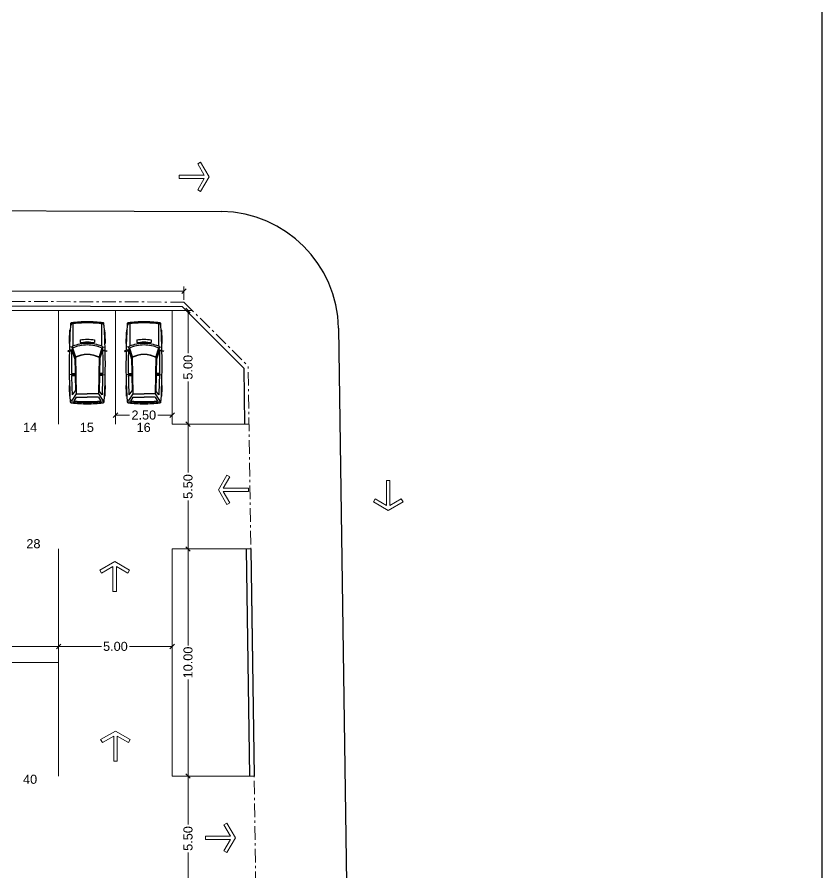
# Model space of a CAD drawing. Header units: inches. Extents: x 2 to 182, y -26 to 193.
# Drawn here: x 146.47 to 181.91, y 107.4 to 145.08 of the extents above; entities that cross this region are included whole.
import ezdxf

# ---------------------------------------------------------------- set-up
doc = ezdxf.new("R2010")
doc.units = ezdxf.units.IN
doc.header["$MEASUREMENT"] = 0
doc.linetypes.add('ACAD_ISO10W100', pattern=[18, 12, -3, 0, -3])
for name, color, linetype, lineweight in [('01 eje', 30, 'ACAD_ISO10W100', 9), ('L COTAS', 1, 'Continuous', 9), ('l gris', 9, 'Continuous', 5)]:
    doc.layers.add(name, color=color, linetype=linetype, lineweight=lineweight)
for name, color, linetype in [('AUTOS', 9, 'Continuous'), ('l muro', 5, 'Continuous'), ('piso', 52, 'Continuous')]:
    doc.layers.add(name, color=color, linetype=linetype)
doc.styles.add('2mm para 1.100', font='ARIAL.TTF')
doc.styles.add('3mm para 1.100', font='ARIAL.TTF')
doc.dimstyles.new('cotas 1.100', dxfattribs={"dimscale": 2, "dimtxt": 0.2, "dimasz": 0.1, "dimexe": 0.1, "dimexo": 0.05, "dimgap": 0.05, "dimtad": 0, "dimzin": 0, "dimdsep": 46, "dimtxsty": '2mm para 1.100', "dimblk": 'OBLIQUE', "dimcen": 0.09, "dimclrd": 256, "dimclre": 256, "dimclrt": 256, "dimaunit": 1, "dimadec": 3, "dimazin": 0, "dimtfac": 1, "dimtofl": 0, "dimtmove": 2, "dimatfit": 3, "dimfxl": 0, "dimtolj": 1, "dimtzin": 0, "dimlwd": -1, "dimlwe": -1, "dimarcsym": 0})

# ---------------------------------------------------------------- blocks, each defined once
blk = doc.blocks.new('terreno1')
at = {"layer": '01 eje', "ltscale": 0.05}
for p, q in [((2899.533, 858.013), (2856.148, 858.17)), ((2904.08, 736.346), (2902.361, 855.185))]:
    blk.add_line(p, q, dxfattribs=at)
blk.add_lwpolyline([(2899.533, 858.013), (2902.361, 855.185)], dxfattribs=at)
at = {"layer": 'piso'}
for points in [[(2854.813, 862.175), (2901.195, 862.007)], [(2906.337, 856.866), (2908.104, 734.713)]]:
    blk.add_lwpolyline(points, dxfattribs=at)
blk.add_arc((2901.095, 856.765), 5.243, 1.0935, 88.9065, dxfattribs=at)
blk = doc.blocks.new('_Oblique')
at = {"color": 0, "linetype": 'ByBlock', "lineweight": -2}
blk.add_line((-0.5, -0.5), (0.5, 0.5), dxfattribs=at)
blk = doc.blocks.new('*D432')
at = {"layer": 'Defpoints', "color": 0}
for p in [(153.298, 111.661), (153.298, 106.161), (153.996, 106.161)]:
    blk.add_point(p, dxfattribs=at)
at = {"layer": 'L COTAS'}
for p, q in [((153.398, 111.661), (154.196, 111.661)), ((153.996, 111.661), (153.996, 109.53)), ((153.996, 106.161), (153.996, 108.292)), ((153.398, 106.161), (154.196, 106.161))]:
    blk.add_line(p, q, dxfattribs=at)
at = {"layer": 'L COTAS', "xscale": 0.2, "yscale": 0.2, "zscale": 0.2}
for p, rotation in [((153.996, 111.661), 90), ((153.996, 106.161), 270)]:
    blk.add_blockref('_Oblique', p, dxfattribs=dict(at, rotation=rotation))
at = {"layer": 'L COTAS', "insert": (153.996, 108.911), "char_height": 0.4, "attachment_point": 5, "rotation": 90, "style": '2mm para 1.100'}
blk.add_mtext('\\A1;5.50', dxfattribs=at)
blk = doc.blocks.new('*D433')
at = {"layer": 'Defpoints', "color": 0}
for p in [(153.298, 121.661), (153.298, 111.661), (153.996, 111.661)]:
    blk.add_point(p, dxfattribs=at)
at = {"layer": 'L COTAS'}
for p, q in [((153.398, 121.661), (154.196, 121.661)), ((153.996, 121.661), (153.996, 117.416)), ((153.996, 111.661), (153.996, 115.905)), ((153.398, 111.661), (154.196, 111.661))]:
    blk.add_line(p, q, dxfattribs=at)
at = {"layer": 'L COTAS', "xscale": 0.2, "yscale": 0.2, "zscale": 0.2}
for p, rotation in [((153.996, 121.661), 90), ((153.996, 111.661), 270)]:
    blk.add_blockref('_Oblique', p, dxfattribs=dict(at, rotation=rotation))
at = {"layer": 'L COTAS', "insert": (153.996, 116.661), "char_height": 0.4, "attachment_point": 5, "rotation": 90, "style": '2mm para 1.100'}
blk.add_mtext('\\A1;10.00', dxfattribs=at)
blk = doc.blocks.new('*D434')
at = {"layer": 'Defpoints', "color": 0}
for p in [(153.298, 127.161), (153.298, 121.661), (153.996, 121.661)]:
    blk.add_point(p, dxfattribs=at)
at = {"layer": 'L COTAS'}
for p, q in [((153.398, 127.161), (154.196, 127.161)), ((153.996, 127.161), (153.996, 125.03)), ((153.996, 121.661), (153.996, 123.792)), ((153.398, 121.661), (154.196, 121.661))]:
    blk.add_line(p, q, dxfattribs=at)
at = {"layer": 'L COTAS', "xscale": 0.2, "yscale": 0.2, "zscale": 0.2}
for p, rotation in [((153.996, 127.161), 90), ((153.996, 121.661), 270)]:
    blk.add_blockref('_Oblique', p, dxfattribs=dict(at, rotation=rotation))
at = {"layer": 'L COTAS', "insert": (153.996, 124.411), "char_height": 0.4, "attachment_point": 5, "rotation": 90, "style": '2mm para 1.100'}
blk.add_mtext('\\A1;5.50', dxfattribs=at)
blk = doc.blocks.new('*D435')
at = {"layer": 'Defpoints', "color": 0}
for p in [(153.298, 132.161), (153.298, 127.161), (153.996, 127.161)]:
    blk.add_point(p, dxfattribs=at)
at = {"layer": 'L COTAS'}
for p, q in [((153.398, 132.161), (154.196, 132.161)), ((153.996, 132.161), (153.996, 130.28)), ((153.996, 127.161), (153.996, 129.042)), ((153.398, 127.161), (154.196, 127.161))]:
    blk.add_line(p, q, dxfattribs=at)
at = {"layer": 'L COTAS', "xscale": 0.2, "yscale": 0.2, "zscale": 0.2}
for p, rotation in [((153.996, 132.161), 90), ((153.996, 127.161), 270)]:
    blk.add_blockref('_Oblique', p, dxfattribs=dict(at, rotation=rotation))
at = {"layer": 'L COTAS', "insert": (153.996, 129.661), "char_height": 0.4, "attachment_point": 5, "rotation": 90, "style": '2mm para 1.100'}
blk.add_mtext('\\A1;5.00', dxfattribs=at)
blk = doc.blocks.new('*D437')
at = {"layer": 'Defpoints', "color": 0}
for p in [(148.298, 117.369), (153.298, 117.369), (153.298, 116.661)]:
    blk.add_point(p, dxfattribs=at)
at = {"layer": 'L COTAS'}
for p, q in [((148.298, 117.469), (148.298, 117.569)), ((148.298, 117.369), (150.18, 117.369)), ((153.298, 117.369), (151.417, 117.369)), ((153.298, 116.761), (153.298, 117.569))]:
    blk.add_line(p, q, dxfattribs=at)
at = {"layer": 'L COTAS', "xscale": 0.2, "yscale": 0.2, "zscale": 0.2, "rotation": 180}
blk.add_blockref('_Oblique', (148.298, 117.369), dxfattribs=at)
at = {"layer": 'L COTAS', "xscale": 0.2, "yscale": 0.2, "zscale": 0.2}
blk.add_blockref('_Oblique', (153.298, 117.369), dxfattribs=at)
at = {"layer": 'L COTAS', "insert": (150.798, 117.369), "char_height": 0.4, "attachment_point": 5, "style": '2mm para 1.100'}
blk.add_mtext('\\A1;5.00', dxfattribs=at)
blk = doc.blocks.new('*D205')
at = {"layer": 'Defpoints', "color": 0}
for p in [(148.298, 117.369), (118.298, 116.661), (148.298, 116.661)]:
    blk.add_point(p, dxfattribs=at)
at = {"layer": 'L COTAS'}
for p, q in [((118.298, 116.761), (118.298, 117.569)), ((118.298, 117.369), (132.524, 117.369)), ((148.298, 117.369), (134.072, 117.369)), ((148.298, 116.761), (148.298, 117.569))]:
    blk.add_line(p, q, dxfattribs=at)
at = {"layer": 'L COTAS', "xscale": 0.2, "yscale": 0.2, "zscale": 0.2, "rotation": 180}
blk.add_blockref('_Oblique', (118.298, 117.369), dxfattribs=at)
at = {"layer": 'L COTAS', "xscale": 0.2, "yscale": 0.2, "zscale": 0.2}
blk.add_blockref('_Oblique', (148.298, 117.369), dxfattribs=at)
at = {"layer": 'L COTAS', "insert": (133.298, 117.369), "char_height": 0.4, "attachment_point": 5, "style": '2mm para 1.100'}
blk.add_mtext('\\A1;30.00', dxfattribs=at)
blk = doc.blocks.new('*D438')
at = {"layer": 'Defpoints', "color": 0}
for p in [(113.098, 133.018), (113.098, 132.68), (153.818, 132.533)]:
    blk.add_point(p, dxfattribs=at)
at = {"layer": 'L COTAS'}
for p, q in [((113.098, 132.78), (113.098, 133.218)), ((153.818, 132.633), (153.818, 133.218)), ((113.098, 133.018), (132.677, 133.018)), ((153.818, 133.018), (134.239, 133.018))]:
    blk.add_line(p, q, dxfattribs=at)
at = {"layer": 'L COTAS', "xscale": 0.2, "yscale": 0.2, "zscale": 0.2, "rotation": 180}
blk.add_blockref('_Oblique', (113.098, 133.018), dxfattribs=at)
at = {"layer": 'L COTAS', "xscale": 0.2, "yscale": 0.2, "zscale": 0.2}
blk.add_blockref('_Oblique', (153.818, 133.018), dxfattribs=at)
at = {"layer": 'L COTAS', "insert": (133.458, 133.018), "char_height": 0.4, "attachment_point": 5, "style": '2mm para 1.100'}
blk.add_mtext('\\A1;40.72', dxfattribs=at)
blk = doc.blocks.new('E-120')
for p, q in [((0.361, 0.738), (0.383, 0.763)), ((0.982, 0.765), (0.969, 0.788)), ((1.136, 0.683), (1.111, 0.769)), ((1.249, 0.685), (1.297, 0.862)), ((1.297, 0.862), (1.321, 0.845)), ((1.321, 0.845), (1.297, 0.693)), ((2.333, 0.678), (2.358, 0.777)), ((2.789, 0.766), (2.813, 0.786)), ((3.294, 0.746), (3.29, 0.767)), ((0.079, 0.567), (0.054, 0.569)), ((0.094, 0.689), (0.069, 0.692)), ((0.086, 0.63), (1.078, 0.63)), ((0.094, 0.689), (0.171, 0.727)), ((1.078, 0.63), (1.136, 0.683)), ((1.136, 0.683), (1.566, 0.548)), ((1.158, 0.644), (1.558, 0.518)), ((1.297, 0.693), (1.249, 0.685)), ((1.26, 0.674), (1.665, 0.546)), ((1.546, 0.522), (3.191, 0.491)), ((1.566, 0.548), (2.29, 0.534)), ((2.29, 0.678), (2.29, 0.534)), ((2.29, 0.678), (2.378, 0.677)), ((2.333, 0.678), (2.333, 0.507)), ((2.378, 0.678), (2.378, 0.532)), ((2.378, 0.532), (3.052, 0.52)), ((3.228, 0.649), (3.052, 0.52)), ((3.191, 0.491), (3.477, 0.683)), ((3.191, 0.491), (3.191, 0)), ((3.328, 0.488), (3.513, 0.594)), ((3.328, 0.488), (3.328, 0)), ((3.477, 0.683), (3.48, 0.736)), ((0.814, 0.317), (0.934, 0.317)), ((3.191, -0.491), (3.191, 0)), ((3.328, -0.488), (3.328, 0)), ((0.814, -0.317), (0.934, -0.317)), ((0.078, -0.558), (0.053, -0.562)), ((0.094, -0.689), (0.069, -0.692)), ((0.086, -0.63), (1.078, -0.63)), ((0.094, -0.689), (0.171, -0.727)), ((0.361, -0.738), (0.383, -0.763)), ((1.078, -0.63), (1.136, -0.683)), ((1.136, -0.683), (1.111, -0.769)), ((1.136, -0.683), (1.566, -0.548)), ((1.158, -0.644), (1.558, -0.518)), ((1.249, -0.685), (1.297, -0.862)), ((1.297, -0.693), (1.249, -0.685)), ((1.26, -0.674), (1.665, -0.546)), ((1.321, -0.845), (1.297, -0.693)), ((1.546, -0.522), (3.191, -0.491)), ((1.566, -0.548), (2.29, -0.534)), ((2.29, -0.678), (2.29, -0.534)), ((2.29, -0.678), (2.378, -0.677)), ((2.333, -0.678), (2.333, -0.507)), ((2.333, -0.678), (2.358, -0.777)), ((2.378, -0.532), (3.052, -0.52)), ((2.378, -0.678), (2.378, -0.532)), ((3.228, -0.649), (3.052, -0.52)), ((3.191, -0.491), (3.477, -0.683)), ((3.294, -0.746), (3.29, -0.767)), ((3.328, -0.488), (3.513, -0.594)), ((3.477, -0.683), (3.48, -0.736)), ((0.982, -0.765), (0.969, -0.788)), ((1.297, -0.862), (1.321, -0.845)), ((2.789, -0.766), (2.813, -0.786))]:
    blk.add_line(p, q)
for centre, radius, start, end in [((1.903, -27.265), 28.046, 91.2874, 93.7373), ((1.903, -27.265), 28.069, 91.9055, 93.1027), ((1.903, -27.265), 28.046, 86.6212, 91.2121), ((1.903, -27.258), 28.06, 87.167, 88.1406), ((5.769, -0.04), 5.769, 172.6816, 179.5994), ((5.769, -0.04), 5.747, 172.3934, 179.5979), ((0.077, 0.691), 0.03, 93.7373, 172.6816), ((5.769, -0.04), 5.722, 172.6816, 179.5961), ((2.76, -0.04), 1.81, 158.2817, 178.7222), ((2.76, -0.04), 1.742, 156.8644, 178.6721), ((1.903, -27.265), 27.946, 89.2062, 91.3172), ((2.76, -0.04), 1.325, 155.0855, 178.2544), ((2.76, -0.04), 1.313, 154.6813, 178.2383), ((1.903, -27.265), 27.946, 87.2823, 89.0264), ((-2.869, -0.011), 6.411, 0.1023, 5.4171), ((-2.869, -0.011), 6.45, 0.1016, 6.6242), ((3.553, 0.682), 0.05, 6.1594, 86.6212), ((-2.869, -0.011), 6.509, 0.1007, 6.1594), ((5.769, 0.04), 5.769, 180.4006, 187.3184), ((5.769, 0.04), 5.747, 180.4021, 187.6066), ((5.769, 0.04), 5.722, 180.4039, 187.3184), ((2.76, -0.04), 1.978, 169.5792, 178.8307), ((2.76, 0.04), 1.978, 181.1693, 190.4208), ((2.76, -0.04), 1.861, 168.9125, 178.7568), ((2.76, 0.04), 1.861, 181.2432, 191.0875), ((2.76, 0.04), 1.81, 181.2778, 201.7183), ((2.76, 0.04), 1.742, 181.3279, 203.1356), ((2.76, 0.04), 1.325, 181.7456, 204.9145), ((2.76, 0.04), 1.313, 181.7617, 205.3187), ((-2.869, 0.011), 6.45, 353.3758, 359.8984), ((-2.869, 0.011), 6.411, 354.5829, 359.8977), ((-2.869, 0.011), 6.509, 353.8406, 359.8993), ((0.077, -0.691), 0.03, 187.3184, 266.2627), ((1.903, 27.265), 28.046, 266.2627, 268.7126), ((1.903, 27.265), 27.946, 268.6828, 270.7938), ((1.903, 27.265), 28.046, 268.7879, 273.3788), ((1.903, 27.265), 27.946, 270.9736, 272.7177), ((3.553, -0.682), 0.05, 273.3788, 353.8406), ((1.903, 27.265), 28.069, 266.8973, 268.0945), ((1.903, 27.258), 28.06, 271.8594, 272.833)]:
    blk.add_arc(centre, radius, start, end)
blk = doc.blocks.new('*D439')
at = {"layer": 'Defpoints', "color": 0}
for p in [(150.798, 127.556), (150.798, 127.161), (153.298, 127.161)]:
    blk.add_point(p, dxfattribs=at)
at = {"layer": 'L COTAS'}
for p, q in [((150.798, 127.261), (150.798, 127.756)), ((150.798, 127.556), (151.426, 127.556)), ((153.298, 127.556), (152.671, 127.556)), ((153.298, 127.261), (153.298, 127.756))]:
    blk.add_line(p, q, dxfattribs=at)
at = {"layer": 'L COTAS', "xscale": 0.2, "yscale": 0.2, "zscale": 0.2, "rotation": 180}
blk.add_blockref('_Oblique', (150.798, 127.556), dxfattribs=at)
at = {"layer": 'L COTAS', "xscale": 0.2, "yscale": 0.2, "zscale": 0.2}
blk.add_blockref('_Oblique', (153.298, 127.556), dxfattribs=at)
at = {"layer": 'L COTAS', "insert": (152.048, 127.556), "char_height": 0.4, "attachment_point": 5, "style": '2mm para 1.100'}
blk.add_mtext('\\A1;2.50', dxfattribs=at)

msp = doc.modelspace()

# ---------------------------------------------------------------- linework, layer by layer
msp.add_lwpolyline([(91.611, 192.493), (181.909, 192.816), (181.909, -26.135), (91.611, -26.135)], close=True)
at = {"linetype": 'Continuous', "lineweight": 13}
for points in [[(153.605, 137.976), (153.605, 138.126), (154.709, 138.126), (154.421, 138.625), (154.551, 138.7), (154.926, 138.051), (154.551, 137.401), (154.421, 137.476), (154.709, 137.976), (153.605, 137.976)], [(156.654, 124.191), (156.654, 124.341), (155.55, 124.341), (155.838, 124.84), (155.708, 124.915), (155.333, 124.266), (155.708, 123.616), (155.838, 123.691), (155.55, 124.191), (156.654, 124.191)], [(162.739, 124.679), (162.889, 124.679), (162.889, 123.574), (163.389, 123.863), (163.464, 123.733), (162.814, 123.358), (162.165, 123.733), (162.24, 123.863), (162.739, 123.574), (162.739, 124.679)], [(150.691, 119.785), (150.841, 119.785), (150.841, 120.89), (151.341, 120.601), (151.416, 120.731), (150.766, 121.106), (150.117, 120.731), (150.192, 120.601), (150.691, 120.89), (150.691, 119.785)], [(150.723, 112.32), (150.873, 112.32), (150.873, 113.424), (151.373, 113.136), (151.448, 113.265), (150.798, 113.64), (150.149, 113.265), (150.224, 113.136), (150.723, 113.424), (150.723, 112.32)], [(154.762, 108.867), (154.762, 109.017), (155.867, 109.017), (155.578, 109.516), (155.708, 109.591), (156.083, 108.942), (155.708, 108.292), (155.578, 108.367), (155.867, 108.867), (154.762, 108.867)]]:
    msp.add_lwpolyline(points, close=True, dxfattribs=at)
for points in [[(113.298, 132.479), (113.298, 132.479), (113.298, 132.479), (153.735, 132.333), (156.447, 129.62), (156.483, 127.161)], [(156.563, 121.661), (156.707, 111.661)], [(156.763, 121.661), (156.907, 111.661)]]:
    msp.add_lwpolyline(points)
at = {"layer": 'l gris'}
for p, q in [((148.298, 132.161), (148.298, 127.161)), ((150.798, 132.161), (150.798, 127.161)), ((153.298, 132.161), (153.298, 127.161)), ((148.298, 121.661), (148.298, 116.661)), ((153.298, 121.661), (153.298, 111.661)), ((148.298, 116.661), (148.298, 111.661))]:
    msp.add_line(p, q, dxfattribs=at)
for points in [[(113.298, 132.161), (153.907, 132.161)], [(153.298, 127.161), (156.683, 127.161)], [(153.298, 121.661), (156.763, 121.661)], [(118.298, 116.661), (148.298, 116.661)], [(153.298, 111.661), (156.907, 111.661)]]:
    msp.add_lwpolyline(points, dxfattribs=at)

# ---------------------------------------------------------------- block references
at = {"layer": 'AUTOS', "color": 0, "xscale": -1, "rotation": 90}
for p in [(149.559, 131.68), (152.059, 131.68)]:
    msp.add_blockref('E-120', p, dxfattribs=at)
at = {"layer": 'l muro'}
msp.add_blockref('terreno1', (-2745.715, -725.48), dxfattribs=at)

# ---------------------------------------------------------------- texts
at = {"layer": 'l gris', "style": '3mm para 1.100'}
for s, p in [('14', (146.731, 126.818)), ('15', (149.231, 126.817)), ('16', (151.731, 126.816)), ('28', (146.877, 121.691)), ('40', (146.731, 111.318))]:
    msp.add_text(s, height=0.4, rotation=0.1222, dxfattribs=at).set_placement(p)

# ---------------------------------------------------------------- dimensions: what is measured, and where the dimension line sits
at = {"layer": 'L COTAS'}
for base, p1, p2, picture, middle in [((113.098, 133.018), (153.818, 132.533), (113.098, 132.68), '*D438', (133.458, 133.018)), ((150.798, 127.556), (153.298, 127.161), (150.798, 127.161), '*D439', (152.048, 127.556)), ((148.298, 117.369), (118.298, 116.661), (148.298, 116.661), '*D205', (133.298, 117.369)), ((153.298, 117.369), (148.298, 117.369), (153.298, 116.661), '*D437', (150.798, 117.369))]:
    dim = msp.add_linear_dim(base=base, p1=p1, p2=p2, dimstyle='cotas 1.100', override={"dimfxl": 0.1, "dimarcsym": 1}, dxfattribs=at)
    dim.commit()
    dim.dimension.update_dxf_attribs({"geometry": picture, "text_midpoint": middle})
for base, p1, p2, picture, middle in [((153.996, 127.161), (153.298, 132.161), (153.298, 127.161), '*D435', (153.996, 129.661)), ((153.996, 121.661), (153.298, 127.161), (153.298, 121.661), '*D434', (153.996, 124.411)), ((153.996, 111.661), (153.298, 121.661), (153.298, 111.661), '*D433', (153.996, 116.661)), ((153.996, 106.161), (153.298, 111.661), (153.298, 106.161), '*D432', (153.996, 108.911))]:
    dim = msp.add_linear_dim(base=base, p1=p1, p2=p2, angle=90, dimstyle='cotas 1.100', override={"dimfxl": 0.1, "dimarcsym": 1}, dxfattribs=at)
    dim.commit()
    dim.dimension.update_dxf_attribs({"geometry": picture, "text_midpoint": middle})

doc.saveas('drawing.dxf')
